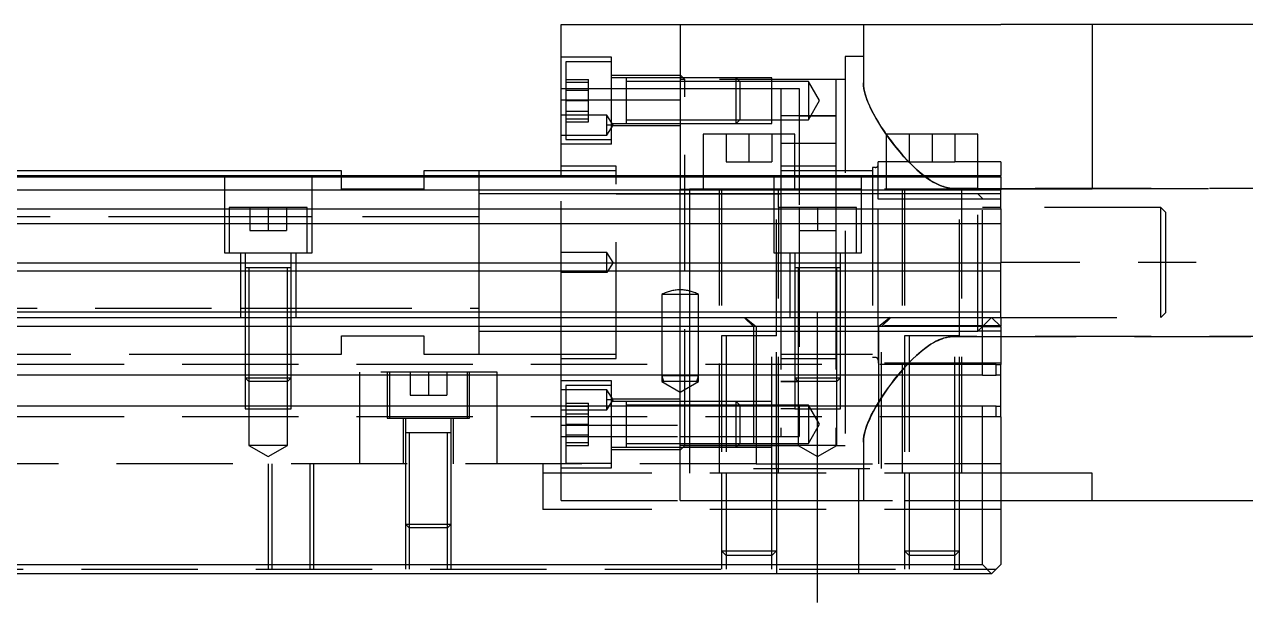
# Model space of a CAD drawing. Extents: x -13 to 861, y -286 to 120.
# Drawn here: x 413.4 to 546.7, y -247.3 to -184.2 of the extents above; entities that cross this region are included whole.
import ezdxf

# ---------------------------------------------------------------- set-up
doc = ezdxf.new("R2010")
doc.units = 0
doc.linetypes.add('CENTER', pattern=[50.8, 31.75, -6.35, 6.35, -6.35])
doc.linetypes.add('DASHED', pattern=[19.05, 12.7, -6.35])
doc.layers.get('0').update_dxf_attribs({"linetype": 'CONTINUOUS'})
doc.layers.add('CENTER', color=1, linetype='CENTER')

msp = doc.modelspace()

# ---------------------------------------------------------------- linework, layer by layer
at = {"color": 7, "linetype": 'CONTINUOUS'}
for p, q in [((472, -192.37), (472, -184.15)), ((472, -184.15), (485, -184.15)), ((485, -184.15), (520, -184.15)), ((485, -184.15), (485, -200.65)), ((530, -184.15), (520, -184.15)), ((563.5, -184.15), (530, -184.15)), ((530, -184.15), (530, -202.15)), ((472, -200.65), (472, -192.37)), ((472, -192.37), (485, -192.37)), ((487.5, -196.15), (487.5, -200.65)), ((497.5, -196.15), (487.5, -196.15)), ((497.5, -200.65), (497.5, -196.15)), ((507.5, -196.15), (507.5, -200.65)), ((517.5, -196.15), (507.5, -196.15)), ((517.5, -200.65), (517.5, -196.15)), ((448, -200.15), (353.5, -200.15)), ((353.5, -200.65), (520, -200.65)), ((353.5, -200.81), (520, -200.81)), ((448, -200.65), (448, -200.15)), ((463, -200.15), (457, -200.15)), ((457, -200.15), (457, -200.65)), ((472, -200.15), (463, -200.15)), ((463, -200.15), (463, -200.65)), ((463, -200.15), (463, -200.65)), ((520, -200.81), (520, -200.65)), ((520, -200.81), (520, -202.21)), ((353.5, -202.21), (520, -202.21)), ((530, -202.15), (520, -202.15)), ((520, -204.29), (520, -202.21)), ((353.5, -204.29), (520, -204.29)), ((520, -204.29), (520, -205.91)), ((353.5, -205.91), (520, -205.91)), ((520, -205.91), (520, -210.2)), ((353.5, -210.2), (520, -210.2)), ((520, -211.05), (520, -210.2)), ((0, -211.05), (520, -211.05)), ((502.5, -210.75), (497.5, -210.75)), ((520, -215.55), (520, -211.05)), ((0, -215.55), (520, -215.55)), ((520, -216.15), (520, -215.55)), ((1, -216.15), (519, -216.15)), ((518, -217.15), (2, -217.15)), ((518, -217.15), (519, -216.15)), ((518, -222.45), (518, -217.15)), ((519, -216.15), (520, -217.15)), ((519, -216.15), (520, -216.15)), ((520, -217.15), (520, -221.3)), ((495.5, -218.15), (489.5, -218.15)), ((515.5, -218.15), (509.5, -218.15)), ((519.5, -222.45), (519.5, -221.3)), ((519.5, -221.3), (520, -221.3)), ((520, -222.45), (520, -221.3)), ((518, -222.45), (2, -222.45)), ((518, -222.45), (519.5, -222.45)), ((520, -222.45), (519.5, -222.45)), ((520, -225.85), (520, -222.45)), ((518, -225.85), (2, -225.85)), ((519.5, -225.85), (518, -225.85)), ((518, -243.15), (518, -225.85)), ((519.5, -225.85), (520, -225.85)), ((519.5, -227), (519.5, -225.85)), ((520, -227), (520, -225.85)), ((520, -227), (519.5, -227)), ((520, -227), (520, -243.15)), ((530, -233.15), (520, -233.15)), ((530, -236.15), (530, -233.15)), ((520, -236.15), (530, -236.15)), ((530, -236.15), (563.5, -236.15)), ((2, -243.15), (518, -243.15)), ((519, -244.15), (518, -243.15)), ((520, -243.15), (519, -244.15)), ((519, -244.15), (1, -244.15))]:
    msp.add_line(p, q, dxfattribs=at)
at = {"color": 3, "linetype": 'DASHED'}
for p, q in [((505, -184.15), (505, -190.52)), ((477.5, -187.72), (472, -187.72)), ((477.5, -197.22), (477.5, -187.72)), ((505, -187.65), (503, -187.65)), ((503, -187.65), (503, -209.15)), ((477.5, -188.22), (472.5, -188.22)), ((472.5, -188.22), (472.5, -192.47)), ((472.5, -190.16), (475, -190.16)), ((472.5, -190.47), (475, -190.47)), ((475, -191.32), (475, -190.16)), ((485, -189.72), (477.5, -189.72)), ((479.1, -189.97), (477.5, -189.97)), ((479.1, -189.97), (479.09, -189.97)), ((479.1, -189.97), (479.1, -194.97)), ((479.11, -189.97), (479.1, -189.97)), ((485, -189.97), (479.1, -189.97)), ((479.1, -189.97), (479.1, -190.37)), ((479.1, -189.97), (479.1, -194.97)), ((479.1, -190.37), (479.1, -192.33)), ((485, -190.37), (479.1, -190.37)), ((485.5, -190.15), (485, -189.65)), ((491.1, -189.97), (485, -189.97)), ((491.1, -189.97), (485, -189.97)), ((485.5, -190.15), (485, -190.15)), ((491.5, -190.37), (485, -190.37)), ((502, -190.15), (485.5, -190.15)), ((485.5, -230.15), (485.5, -190.15)), ((491.5, -190.37), (491.1, -189.97)), ((495, -189.97), (491.1, -189.97)), ((491.1, -192.47), (491.1, -189.97)), ((495, -190.37), (491.5, -190.37)), ((491.5, -190.37), (491.5, -192.47)), ((495, -194.97), (495, -189.97)), ((499, -190.37), (495, -190.37)), ((500.21, -192.47), (499, -190.37)), ((499, -190.37), (499, -192.47)), ((503, -190.15), (502, -190.15)), ((502, -190.15), (502, -202.15)), ((505.01, -190.83), (505, -190.52)), ((505, -190.52), (505.01, -190.84)), ((472, -191.15), (472.5, -191.15)), ((472, -191.15), (472.5, -191.15)), ((472.5, -191.15), (477.5, -191.15)), ((472.5, -191.15), (477.5, -191.15)), ((472.5, -191.32), (475, -191.32)), ((475, -193.63), (475, -191.32)), ((477.5, -191.15), (479.1, -191.15)), ((477.5, -191.15), (479.1, -191.15)), ((479.1, -191.15), (485, -191.15)), ((479.1, -191.15), (485, -191.15)), ((485, -191.15), (496, -191.15)), ((485, -191.15), (496, -191.15)), ((496, -191.15), (498, -191.15)), ((496, -191.15), (496, -202.15)), ((498, -191.15), (498, -204.15)), ((505.05, -191.15), (505.01, -190.83)), ((505.01, -190.84), (505.06, -191.17)), ((505.12, -191.46), (505.05, -191.15)), ((505.06, -191.17), (505.13, -191.51)), ((505.2, -191.78), (505.12, -191.46)), ((505.13, -191.51), (505.23, -191.87)), ((505.3, -192.11), (505.2, -191.78)), ((505.23, -191.87), (505.35, -192.25)), ((472.5, -192.47), (472.5, -196.72)), ((472.5, -192.47), (475, -192.47)), ((479.1, -192.33), (479.1, -192.62)), ((479.1, -192.47), (479.1, -194.97)), ((479.1, -192.47), (479.1, -194.97)), ((479.1, -192.62), (479.1, -194.57)), ((491.1, -194.97), (491.1, -192.47)), ((491.5, -192.47), (491.5, -194.57)), ((499, -194.57), (500.21, -192.47)), ((499, -192.47), (499, -194.57)), ((505.43, -192.45), (505.3, -192.11)), ((505.35, -192.25), (505.5, -192.64)), ((505.62, -192.91), (505.43, -192.45)), ((505.5, -192.64), (505.68, -193.05)), ((505.83, -193.37), (505.62, -192.91)), ((505.68, -193.05), (505.87, -193.46)), ((506.08, -193.85), (505.83, -193.37)), ((477, -194.05), (472, -194.05)), ((472.5, -193.63), (475, -193.63)), ((472.5, -194.47), (475, -194.47)), ((475, -194.78), (475, -193.63)), ((477.66, -195.15), (477, -194.05)), ((477, -195.15), (477, -194.05)), ((479.1, -194.57), (485, -194.57)), ((485, -194.57), (491.5, -194.57)), ((491.1, -194.97), (491.5, -194.57)), ((491.5, -194.57), (495, -194.57)), ((495, -194.57), (499, -194.57)), ((498, -194.15), (496, -194.15)), ((498, -194.15), (502, -194.15)), ((502, -194.15), (498, -194.15)), ((505.87, -193.46), (506.11, -193.92)), ((506.36, -194.37), (506.08, -193.85)), ((506.11, -193.92), (506.37, -194.39)), ((506.68, -194.9), (506.36, -194.37)), ((506.37, -194.39), (506.66, -194.87)), ((472.5, -194.78), (475, -194.78)), ((477, -196.25), (477.66, -195.15)), ((477.66, -195.15), (477, -195.15)), ((477, -196.25), (477, -195.15)), ((477.5, -194.97), (479.11, -194.97)), ((485, -195.22), (477.5, -195.22)), ((479.09, -194.97), (485, -194.97)), ((485, -194.97), (491.1, -194.97)), ((485, -194.97), (491.1, -194.97)), ((491.1, -194.97), (495, -194.97)), ((506.66, -194.87), (506.96, -195.36)), ((507.02, -195.44), (506.68, -194.9)), ((506.96, -195.36), (507.3, -195.86)), ((507.38, -195.98), (507.02, -195.44)), ((507.3, -195.86), (507.51, -196.17)), ((507.76, -196.51), (507.38, -195.98)), ((472, -196.25), (477, -196.25)), ((477.5, -197.22), (472, -197.22)), ((472.5, -196.72), (477.5, -196.72)), ((490, -196.15), (490, -199.15)), ((492.5, -196.15), (492.5, -199.15)), ((495, -196.15), (495, -199.15)), ((502, -197.15), (496, -197.15)), ((502, -197.15), (496, -197.15)), ((507.51, -196.17), (507.65, -196.37)), ((507.65, -196.37), (508.03, -196.88)), ((508.16, -197.05), (507.76, -196.51)), ((508.03, -196.88), (508.42, -197.39)), ((508.57, -197.58), (508.16, -197.05)), ((508.42, -197.39), (508.86, -197.93)), ((510, -196.15), (510, -199.15)), ((512.5, -196.15), (512.5, -199.15)), ((515, -196.15), (515, -199.15)), ((509.01, -198.12), (508.57, -197.58)), ((508.86, -197.93), (509.32, -198.48)), ((509.43, -198.6), (509.01, -198.12)), ((509.32, -198.48), (509.81, -199.01)), ((509.86, -199.07), (509.43, -198.6)), ((478, -199.65), (472, -199.65)), ((478, -220.65), (478, -199.65)), ((490, -199.15), (492.5, -199.15)), ((492.5, -199.15), (495, -199.15)), ((502, -199.65), (496, -199.65)), ((506, -199.78), (506, -202.15)), ((506.31, -199.78), (506, -199.78)), ((506.63, -202.15), (506.63, -199.15)), ((510, -199.15), (506.63, -199.15)), ((509.81, -199.01), (510.32, -199.54)), ((510.32, -199.54), (509.86, -199.07)), ((510, -199.15), (512.5, -199.15)), ((510.8, -200), (510.32, -199.54)), ((510.32, -199.54), (510.86, -200.05)), ((511.3, -200.43), (510.8, -200)), ((510.86, -200.05), (511.43, -200.53)), ((512.5, -199.15), (515, -199.15)), ((520, -199.15), (515, -199.15)), ((520, -199.15), (520, -200.65)), ((435.25, -209.15), (435.25, -200.65)), ((444.75, -200.65), (444.75, -209.15)), ((448, -202.15), (448, -200.65)), ((457, -200.65), (457, -202.15)), ((463, -200.65), (463, -210.15)), ((463, -200.65), (463, -210.15)), ((478, -200.15), (472, -200.15)), ((472, -216.15), (472, -200.65)), ((485, -200.65), (485, -202.15)), ((487.5, -200.65), (487.5, -202.15)), ((495.25, -209.15), (495.25, -200.65)), ((506, -200.15), (496, -200.15)), ((497.5, -202.15), (497.5, -200.65)), ((504.75, -200.65), (504.75, -209.15)), ((507.5, -200.65), (507.5, -202.15)), ((511.83, -200.84), (511.3, -200.43)), ((511.43, -200.53), (511.72, -200.76)), ((511.72, -200.76), (512.01, -200.97)), ((512.1, -201.03), (511.83, -200.84)), ((512.01, -200.97), (512.31, -201.18)), ((512.38, -201.22), (512.1, -201.03)), ((512.31, -201.18), (512.63, -201.37)), ((512.66, -201.39), (512.38, -201.22)), ((512.63, -201.37), (512.96, -201.54)), ((512.95, -201.54), (512.66, -201.39)), ((517.5, -202.15), (517.5, -200.65)), ((457, -202.15), (448, -202.15)), ((472, -202.65), (463, -202.65)), ((478, -202.65), (472, -202.65)), ((485, -202.65), (478, -202.65)), ((478, -202.65), (485, -202.65)), ((485, -202.15), (486, -202.15)), ((485, -213.15), (485, -202.15)), ((489.5, -202.65), (485, -202.65)), ((485, -202.65), (489.5, -202.65)), ((495.25, -202.15), (486, -202.15)), ((486, -202.15), (486, -213.26)), ((489.25, -202.15), (489.25, -233.15)), ((489.5, -202.15), (489.5, -218.16)), ((495.25, -202.65), (489.5, -202.65)), ((489.5, -202.65), (495.25, -202.65)), ((504.75, -202.15), (495.25, -202.15)), ((495.5, -202.65), (495.25, -202.65)), ((495.25, -202.65), (495.5, -202.65)), ((495.5, -218.16), (495.5, -202.15)), ((496, -202.65), (495.5, -202.65)), ((495.5, -202.65), (496, -202.65)), ((495.75, -204.15), (495.75, -202.15)), ((496, -202.15), (496, -204.15)), ((502, -202.65), (496, -202.65)), ((502, -202.15), (502, -204.15)), ((504.75, -202.65), (502, -202.65)), ((520, -202.15), (504.75, -202.15)), ((506, -202.65), (504.75, -202.65)), ((506, -202.15), (506, -220.53)), ((506.63, -202.65), (506, -202.65)), ((506.63, -202.65), (506, -202.65)), ((506.63, -203.22), (506.63, -202.15)), ((509.5, -202.65), (506.63, -202.65)), ((509.5, -202.65), (506.63, -202.65)), ((509.25, -202.15), (509.25, -233.15)), ((509.5, -202.15), (509.5, -218.16)), ((515.5, -202.65), (509.5, -202.65)), ((515.5, -202.65), (509.5, -202.65)), ((513.25, -201.69), (512.95, -201.54)), ((512.96, -201.54), (513.17, -201.65)), ((513.17, -201.65), (513.39, -201.74)), ((513.57, -201.81), (513.25, -201.69)), ((513.39, -201.74), (513.61, -201.83)), ((513.74, -201.87), (513.57, -201.81)), ((513.61, -201.83), (513.84, -201.9)), ((513.92, -201.92), (513.74, -201.87)), ((513.84, -201.9), (514.07, -201.96)), ((514.1, -201.97), (513.92, -201.92)), ((514.07, -201.96), (514.31, -202.01)), ((514.28, -202.01), (514.1, -201.97)), ((514.46, -202.04), (514.28, -202.01)), ((514.31, -202.01), (514.48, -202.04)), ((514.64, -202.06), (514.46, -202.04)), ((514.48, -202.04), (514.65, -202.06)), ((514.82, -202.07), (514.64, -202.06)), ((514.65, -202.06), (514.83, -202.07)), ((515, -202.07), (514.82, -202.07)), ((514.83, -202.07), (515, -202.07)), ((555.5, -202.07), (515, -202.07)), ((515, -202.07), (517.5, -202.07)), ((515.5, -218.16), (515.5, -202.15)), ((517.5, -202.65), (515.5, -202.65)), ((517.5, -202.65), (515.5, -202.65)), ((515.75, -233.15), (515.75, -202.15)), ((517.5, -202.07), (520, -202.07)), ((518, -203.15), (517.5, -202.65)), ((517.5, -217.65), (517.5, -202.65)), ((520, -202.65), (517.5, -202.65)), ((520, -202.07), (530, -202.07)), ((530, -202.07), (555.5, -202.07)), ((506.63, -217.08), (506.63, -203.22)), ((509.5, -203.22), (506.63, -203.22)), ((515.5, -203.22), (509.5, -203.22)), ((520, -203.22), (515.5, -203.22)), ((518, -217.15), (518, -203.15)), ((435.25, -205.15), (384.75, -205.15)), ((435.75, -205.15), (435.25, -205.15)), ((435.75, -204.15), (435.75, -209.15)), ((444.25, -204.15), (435.75, -204.15)), ((444.25, -205.15), (435.75, -205.15)), ((438, -204.15), (438, -206.65)), ((440, -204.15), (440, -206.65)), ((442, -204.15), (442, -206.65)), ((444.25, -209.15), (444.25, -204.15)), ((444.75, -205.15), (444.25, -205.15)), ((463, -205.15), (444.75, -205.15)), ((495.75, -204.15), (495.75, -209.15)), ((504.25, -204.15), (495.75, -204.15)), ((496, -204.15), (496, -209.15)), ((498, -204.15), (498, -206.65)), ((500, -204.15), (500, -206.65)), ((502, -204.15), (502, -206.65)), ((504.25, -209.15), (504.25, -204.15)), ((520, -204.15), (518, -204.15)), ((537.5, -204.15), (520, -204.15)), ((538, -204.65), (537.5, -204.15)), ((537.5, -216.15), (537.5, -204.15)), ((538, -204.65), (538, -215.65)), ((438, -206.65), (440, -206.65)), ((440, -206.65), (442, -206.65)), ((498, -206.65), (498, -229.15)), ((498, -206.65), (500, -206.65)), ((500, -206.65), (502, -206.65)), ((502, -206.65), (502, -209.15)), ((444.75, -209.15), (435.25, -209.15)), ((437, -216.15), (437, -209.15)), ((437.5, -209.15), (437.5, -210.75)), ((442.5, -210.75), (442.5, -209.15)), ((443, -209.15), (443, -216.15)), ((477, -209.05), (472, -209.05)), ((477.66, -210.15), (477, -209.05)), ((477, -211.25), (477, -209.05)), ((504.75, -209.15), (495.25, -209.15)), ((495.75, -233.15), (495.75, -209.15)), ((496, -209.15), (496, -229.15)), ((497, -216.15), (497, -209.15)), ((497.5, -209.15), (497.5, -210.75)), ((502, -209.15), (502, -230.15)), ((502.5, -210.75), (502.5, -209.15)), ((503, -209.15), (503, -216.15)), ((463, -210.15), (463, -216.15)), ((463, -210.15), (463, -216.15)), ((477.66, -210.15), (477, -211.25)), ((442.5, -210.75), (437.5, -210.75)), ((437.5, -210.75), (437.5, -210.76)), ((437.5, -210.75), (437.5, -216.15)), ((437.5, -210.75), (437.5, -210.75)), ((437.9, -210.75), (437.9, -216.15)), ((442.1, -216.15), (442.1, -210.75)), ((442.5, -210.76), (442.5, -210.75)), ((442.5, -210.75), (442.5, -210.75)), ((442.5, -216.15), (442.5, -210.75)), ((477, -211.25), (472, -211.25)), ((502.5, -210.75), (497.5, -210.75)), ((497.5, -210.75), (497.5, -216.15)), ((497.5, -210.75), (497.5, -210.75)), ((497.5, -210.75), (497.5, -210.76)), ((497.9, -210.75), (497.9, -216.15)), ((502.1, -216.15), (502.1, -210.75)), ((502.5, -210.75), (502.5, -210.75)), ((502.5, -216.15), (502.5, -210.75)), ((502.5, -210.76), (502.5, -210.75)), ((485.06, -213.15), (484.94, -213.15)), ((485, -216.15), (485, -213.15)), ((486, -213.26), (486, -216.15)), ((483, -213.65), (483, -216.15)), ((487, -213.65), (483, -213.65)), ((487, -216.15), (487, -213.65)), ((383, -215.15), (437, -215.15)), ((437, -215.15), (437.5, -215.15)), ((437.5, -215.15), (437.9, -215.15)), ((437.9, -215.15), (442.1, -215.15)), ((442.1, -215.15), (442.5, -215.15)), ((442.5, -215.15), (443, -215.15)), ((443, -215.15), (463, -215.15)), ((537.5, -216.15), (538, -215.65)), ((437.5, -216.15), (437.5, -222.45)), ((437.5, -216.15), (437.5, -222.45)), ((437.9, -216.15), (437.9, -222.45)), ((442.1, -222.45), (442.1, -216.15)), ((442.5, -222.45), (442.5, -216.15)), ((442.5, -222.45), (442.5, -216.15)), ((463, -216.15), (463, -220.15)), ((463, -216.15), (463, -220.15)), ((472, -222.45), (472, -216.15)), ((483, -216.15), (483, -222.45)), ((485, -222.45), (485, -216.15)), ((486, -216.15), (486, -222.45)), ((487, -222.45), (487, -216.15)), ((492, -216.15), (493, -217.15)), ((492.06, -216.15), (493.29, -217.15)), ((493, -217.15), (493, -232.65)), ((493.29, -217.15), (493.29, -222.45)), ((497.5, -216.15), (497.5, -222.45)), ((497.5, -216.15), (497.5, -222.45)), ((497.9, -216.15), (497.9, -222.45)), ((502.1, -222.45), (502.1, -216.15)), ((502.5, -222.45), (502.5, -216.15)), ((502.5, -222.45), (502.5, -216.15)), ((503, -216.15), (503, -232.65)), ((506.63, -217.08), (506.63, -221.15)), ((520, -217.08), (506.63, -217.08)), ((507.94, -216.15), (506.71, -217.15)), ((506.71, -222.45), (506.71, -217.15)), ((507, -217.15), (508, -216.15)), ((507, -232.65), (507, -217.15)), ((517.5, -217.65), (518, -217.15)), ((518, -217.15), (520, -217.15)), ((520, -216.15), (537.5, -216.15)), ((520, -216.15), (520, -217.08)), ((448, -218.15), (457, -218.15)), ((448, -220.15), (448, -218.15)), ((457, -218.15), (457, -220.15)), ((463, -217.65), (472, -217.65)), ((472, -217.65), (478, -217.65)), ((478, -217.65), (483, -217.65)), ((478, -217.65), (483, -217.65)), ((483, -217.65), (485, -217.65)), ((483, -217.65), (485, -217.65)), ((485, -217.65), (496, -217.65)), ((485, -217.65), (496, -217.65)), ((495.5, -218.15), (489.5, -218.15)), ((489.5, -218.15), (489.5, -233.15)), ((490, -218.15), (490, -233.15)), ((495, -233.15), (495, -218.15)), ((495.5, -232.65), (495.5, -218.15)), ((496, -217.65), (506, -217.65)), ((506, -217.65), (517.5, -217.65)), ((515.5, -218.15), (509.5, -218.15)), ((509.5, -218.15), (509.5, -233.15)), ((510, -218.15), (510, -233.15)), ((513.25, -218.62), (512.95, -218.76)), ((512.96, -218.76), (513.17, -218.66)), ((513.17, -218.66), (513.39, -218.56)), ((513.57, -218.49), (513.25, -218.62)), ((513.39, -218.56), (513.61, -218.48)), ((513.74, -218.43), (513.57, -218.49)), ((513.61, -218.48), (513.84, -218.4)), ((513.92, -218.38), (513.74, -218.43)), ((513.84, -218.4), (514.07, -218.34)), ((514.1, -218.33), (513.92, -218.38)), ((514.07, -218.34), (514.31, -218.29)), ((514.28, -218.3), (514.1, -218.33)), ((514.46, -218.27), (514.28, -218.3)), ((514.31, -218.29), (514.48, -218.26)), ((514.64, -218.25), (514.46, -218.27)), ((514.48, -218.26), (514.65, -218.24)), ((514.82, -218.23), (514.64, -218.25)), ((514.65, -218.24), (514.83, -218.23)), ((515, -218.23), (514.82, -218.23)), ((514.83, -218.23), (515, -218.23)), ((515, -233.15), (515, -218.15)), ((515.56, -218.23), (515, -218.23)), ((515, -218.23), (515.56, -218.23)), ((515.5, -233.15), (515.5, -218.15)), ((555.5, -218.23), (515.56, -218.23)), ((515.56, -218.23), (555.5, -218.23)), ((520, -217.65), (517.5, -217.65)), ((511.3, -219.87), (510.8, -220.31)), ((510.86, -220.26), (511.43, -219.77)), ((511.83, -219.46), (511.3, -219.87)), ((511.43, -219.77), (511.72, -219.54)), ((511.72, -219.54), (512.01, -219.33)), ((512.1, -219.27), (511.83, -219.46)), ((512.01, -219.33), (512.31, -219.12)), ((512.38, -219.09), (512.1, -219.27)), ((512.31, -219.12), (512.63, -218.93)), ((512.66, -218.92), (512.38, -219.09)), ((512.63, -218.93), (512.96, -218.76)), ((512.95, -218.76), (512.66, -218.92)), ((519.5, -221.3), (0.5, -221.3)), ((386.71, -220.15), (437.5, -220.15)), ((437.5, -220.15), (437.9, -220.15)), ((437.9, -220.15), (442.1, -220.15)), ((442.1, -220.15), (442.5, -220.15)), ((442.5, -220.15), (448, -220.15)), ((457, -220.15), (463, -220.15)), ((463, -220.15), (472, -220.15)), ((472, -220.15), (478, -220.15)), ((472, -220.65), (478, -220.65)), ((496, -220.15), (506, -220.15)), ((496, -220.65), (502, -220.65)), ((506.31, -220.53), (506, -220.53)), ((520, -221.15), (506.63, -221.15)), ((509.32, -221.83), (509.81, -221.29)), ((509.86, -221.23), (509.43, -221.71)), ((509.81, -221.29), (510.32, -220.76)), ((510.32, -220.76), (509.86, -221.23)), ((510.32, -220.76), (510.86, -220.26)), ((510.8, -220.31), (510.32, -220.76)), ((437.5, -222.45), (437.5, -222.75)), ((437.5, -222.45), (437.5, -222.75)), ((437.9, -222.45), (437.9, -223.15)), ((442.1, -223.15), (442.1, -222.45)), ((442.5, -222.75), (442.5, -222.45)), ((442.5, -222.75), (442.5, -222.45)), ((450, -222.45), (450, -222.15)), ((465, -222.15), (450, -222.15)), ((450, -225.85), (450, -222.45)), ((453, -222.15), (453, -227.15)), ((453.25, -222.15), (453.25, -222.45)), ((453.25, -222.45), (453.25, -225.85)), ((455.5, -222.15), (455.5, -224.65)), ((457.5, -222.15), (457.5, -224.65)), ((459.5, -222.15), (459.5, -224.65)), ((461.75, -222.45), (461.75, -222.15)), ((461.75, -225.85), (461.75, -222.45)), ((462, -227.15), (462, -222.15)), ((465, -222.45), (465, -222.15)), ((465, -225.85), (465, -222.45)), ((472, -225.85), (472, -222.45)), ((483, -222.45), (483, -222.52)), ((483, -222.52), (483, -223.15)), ((483, -222.52), (483.17, -223.15)), ((487, -222.52), (483, -222.52)), ((485, -223.15), (485, -222.45)), ((486, -222.45), (486, -223.15)), ((486.83, -223.15), (487, -222.52)), ((487, -222.52), (487, -222.45)), ((487, -223.15), (487, -222.52)), ((493.29, -222.45), (493.29, -225.85)), ((497.5, -222.45), (497.5, -222.75)), ((497.5, -222.45), (497.5, -222.75)), ((497.9, -222.45), (497.9, -223.15)), ((502.1, -223.15), (502.1, -222.45)), ((502.5, -222.75), (502.5, -222.45)), ((502.5, -222.75), (502.5, -222.45)), ((506.71, -225.85), (506.71, -222.45)), ((508.57, -222.72), (508.16, -223.25)), ((508.42, -222.91), (508.86, -222.37)), ((509.01, -222.19), (508.57, -222.72)), ((508.86, -222.37), (509.32, -221.83)), ((509.43, -221.71), (509.01, -222.19)), ((437.5, -222.75), (437.9, -223.15)), ((437.5, -222.75), (437.5, -225.85)), ((437.5, -222.75), (442.5, -222.75)), ((437.9, -223.15), (437.9, -226.15)), ((442.1, -223.15), (437.9, -223.15)), ((442.1, -223.15), (442.5, -222.75)), ((442.1, -226.15), (442.1, -223.15)), ((442.5, -225.85), (442.5, -222.75)), ((477.5, -223.08), (472, -223.08)), ((477, -224.05), (472, -224.05)), ((477.5, -223.58), (472.5, -223.58)), ((472.5, -223.58), (472.5, -225.85)), ((477.66, -225.15), (477, -224.05)), ((477, -225.15), (477, -224.05)), ((477.5, -227.83), (477.5, -223.08)), ((483, -223.15), (485, -224.31)), ((487, -223.15), (483, -223.15)), ((485, -224.31), (487, -223.15)), ((485, -225.85), (485, -223.15)), ((486, -223.15), (486, -225.85)), ((496, -223.15), (497.9, -223.15)), ((497.9, -223.15), (496, -223.15)), ((497.5, -222.75), (497.9, -223.15)), ((497.5, -222.75), (497.5, -225.85)), ((497.5, -222.75), (502.5, -222.75)), ((497.9, -223.15), (497.9, -226.15)), ((502.1, -223.15), (497.9, -223.15)), ((502.1, -223.15), (502.5, -222.75)), ((502.1, -226.15), (502.1, -223.15)), ((502.5, -225.85), (502.5, -222.75)), ((507.3, -224.44), (507.65, -223.94)), ((507.76, -223.79), (507.38, -224.32)), ((507.65, -223.94), (508.03, -223.43)), ((508.16, -223.25), (507.76, -223.79)), ((508.03, -223.43), (508.42, -222.91)), ((455.5, -224.65), (457.5, -224.65)), ((457.5, -224.65), (459.5, -224.65)), ((477, -226.25), (477.66, -225.15)), ((477.66, -225.15), (477, -225.15)), ((477, -226.25), (477, -225.15)), ((485, -225.08), (477.5, -225.08)), ((479.1, -225.33), (477.5, -225.33)), ((479.1, -225.33), (479.09, -225.33)), ((479.1, -225.33), (479.1, -225.73)), ((479.1, -225.33), (479.1, -230.33)), ((479.11, -225.33), (479.1, -225.33)), ((479.1, -225.33), (479.1, -230.33)), ((485, -225.33), (479.1, -225.33)), ((491.1, -225.33), (485, -225.33)), ((491.1, -225.33), (485, -225.33)), ((491.1, -230.33), (491.1, -225.33)), ((491.5, -225.73), (491.1, -225.33)), ((495, -225.33), (491.1, -225.33)), ((506.68, -225.4), (506.36, -225.93)), ((506.66, -225.43), (506.96, -224.95)), ((507.02, -224.86), (506.68, -225.4)), ((506.96, -224.95), (507.3, -224.44)), ((507.38, -224.32), (507.02, -224.86)), ((437.5, -225.85), (437.5, -226.15)), ((437.5, -226.15), (442.5, -226.15)), ((437.9, -226.15), (437.9, -230.15)), ((442.1, -230.15), (442.1, -226.15)), ((442.5, -226.15), (442.5, -225.85)), ((450, -232.15), (450, -225.85)), ((453.25, -225.85), (453.25, -227.15)), ((461.75, -227.15), (461.75, -225.85)), ((465, -232.15), (465, -225.85)), ((472, -227.93), (472, -225.85)), ((472, -226.25), (477, -226.25)), ((472.5, -225.52), (475, -225.52)), ((472.5, -225.83), (475, -225.83)), ((472.5, -225.85), (472.5, -232.08)), ((472.5, -226.67), (475, -226.67)), ((475, -225.83), (475, -225.52)), ((475, -227.83), (475, -225.83)), ((479.1, -225.73), (479.1, -225.85)), ((485, -225.73), (479.1, -225.73)), ((479.1, -225.85), (479.1, -229.93)), ((491.5, -225.73), (485, -225.73)), ((485, -233.15), (485, -225.85)), ((486, -225.85), (486, -233.15)), ((491.5, -225.73), (491.5, -229.93)), ((495, -225.73), (491.5, -225.73)), ((493.29, -225.85), (493.29, -232.15)), ((499, -225.73), (495, -225.73)), ((497.5, -226.15), (496, -226.15)), ((497.5, -225.85), (497.5, -226.15)), ((497.5, -226.15), (502.5, -226.15)), ((497.9, -226.15), (497.9, -230.15)), ((500.21, -227.83), (499, -225.73)), ((499, -225.73), (499, -229.93)), ((502.1, -230.15), (502.1, -226.15)), ((502.5, -226.15), (502.5, -225.85)), ((506.08, -226.45), (505.83, -226.93)), ((505.87, -226.84), (506.11, -226.38)), ((506.36, -225.93), (506.08, -226.45)), ((506.11, -226.38), (506.37, -225.91)), ((506.37, -225.91), (506.66, -225.43)), ((506.71, -232.15), (506.71, -225.85)), ((519.5, -227), (0.5, -227)), ((453, -227.15), (462, -227.15)), ((454.75, -227.15), (454.75, -232.15)), ((455, -227.15), (455, -228.76)), ((460, -228.76), (460, -227.15)), ((460.25, -232.15), (460.25, -227.15)), ((472, -236.15), (472, -227.93)), ((472, -227.93), (485, -227.93)), ((472.5, -227.83), (475, -227.83)), ((475, -229.83), (475, -227.83)), ((477.5, -232.58), (477.5, -227.83)), ((479.1, -227.83), (479.1, -230.33)), ((479.1, -227.83), (479.1, -230.33)), ((499, -229.93), (500.21, -227.83)), ((505.23, -228.44), (505.35, -228.05)), ((505.43, -227.85), (505.3, -228.19)), ((505.35, -228.05), (505.5, -227.66)), ((505.62, -227.4), (505.43, -227.85)), ((505.5, -227.66), (505.68, -227.26)), ((505.83, -226.93), (505.62, -227.4)), ((505.68, -227.26), (505.87, -226.84)), ((455, -228.75), (455, -232.15)), ((460, -228.75), (455, -228.75)), ((455.4, -228.75), (455.4, -232.15)), ((459.6, -232.15), (459.6, -228.75)), ((460, -232.15), (460, -228.75)), ((472, -229.15), (485, -229.15)), ((472, -229.15), (485, -229.15)), ((472.5, -228.98), (475, -228.98)), ((485, -229.15), (496, -229.15)), ((485, -229.15), (496, -229.15)), ((496, -229.15), (498, -229.15)), ((505.01, -229.46), (505.06, -229.13)), ((505.05, -229.16), (505.01, -229.47)), ((505.12, -228.84), (505.05, -229.16)), ((505.06, -229.13), (505.13, -228.79)), ((505.2, -228.52), (505.12, -228.84)), ((505.13, -228.79), (505.23, -228.44)), ((505.3, -228.19), (505.2, -228.52)), ((437.9, -230.15), (440, -231.36)), ((442.1, -230.15), (437.9, -230.15)), ((440, -231.36), (442.1, -230.15)), ((472.5, -229.83), (475, -229.83)), ((472.5, -230.14), (475, -230.14)), ((475, -230.14), (475, -229.83)), ((477.5, -230.33), (479.11, -230.33)), ((477.5, -230.58), (485, -230.58)), ((479.09, -230.33), (485, -230.33)), ((479.1, -229.93), (485, -229.93)), ((485, -229.93), (491.5, -229.93)), ((485, -229.93), (491.5, -229.93)), ((485, -230.65), (485.5, -230.15)), ((485.5, -230.15), (485, -230.15)), ((485, -230.33), (491.1, -230.33)), ((485, -230.33), (491.1, -230.33)), ((485.5, -230.15), (497.9, -230.15)), ((497.9, -230.15), (485.5, -230.15)), ((491.1, -230.33), (491.5, -229.93)), ((491.1, -230.33), (495, -230.33)), ((491.5, -229.93), (495, -229.93)), ((495, -229.93), (499, -229.93)), ((497.9, -230.15), (500, -231.36)), ((502.1, -230.15), (497.9, -230.15)), ((500, -231.36), (502.1, -230.15)), ((502.1, -230.15), (503, -230.15)), ((505, -229.78), (505.01, -229.46)), ((505.01, -229.47), (505, -229.78)), ((505, -229.78), (505, -236.15)), ((493.29, -232.15), (386.71, -232.15)), ((440, -232.15), (440, -243.65)), ((440.4, -232.15), (440.4, -243.65)), ((444.6, -243.65), (444.6, -232.15)), ((445, -243.65), (445, -232.15)), ((455, -232.15), (455, -238.75)), ((455, -232.15), (455, -238.75)), ((455.4, -232.15), (455.4, -239.15)), ((459.6, -239.15), (459.6, -232.15)), ((460, -238.75), (460, -232.15)), ((460, -238.75), (460, -232.15)), ((470, -232.15), (470, -233.15)), ((470, -233.15), (470, -237.15)), ((480, -233.15), (470, -233.15)), ((472, -232.58), (477.5, -232.58)), ((472.5, -232.08), (477.5, -232.08)), ((520, -233.15), (480, -233.15)), ((485, -236.15), (485, -233.15)), ((489.5, -233.15), (489.5, -241.65)), ((489.5, -233.15), (489.5, -241.65)), ((490, -233.15), (490, -242.15)), ((493, -232.65), (507, -232.65)), ((493.29, -232.15), (506.71, -232.15)), ((495, -242.15), (495, -233.15)), ((495.5, -232.65), (495.5, -244.15)), ((504.5, -244.15), (504.5, -232.65)), ((520, -232.15), (506.71, -232.15)), ((509.5, -233.15), (509.5, -241.65)), ((509.5, -233.15), (509.5, -241.65)), ((510, -233.15), (510, -242.15)), ((515, -242.15), (515, -233.15)), ((515.5, -241.65), (515.5, -233.15)), ((515.5, -241.65), (515.5, -233.15)), ((475, -237.15), (470, -237.15)), ((472, -236.15), (485, -236.15)), ((520, -237.15), (475, -237.15)), ((485, -236.15), (489.5, -236.15)), ((489.5, -236.15), (490, -236.15)), ((490, -236.15), (495, -236.15)), ((495, -236.15), (495.5, -236.15)), ((495.5, -236.15), (509.5, -236.15)), ((509.5, -236.15), (510, -236.15)), ((510, -236.15), (515, -236.15)), ((515, -236.15), (515.5, -236.15)), ((515.5, -236.15), (520, -236.15)), ((455, -238.75), (455.4, -239.15)), ((455, -238.75), (460, -238.75)), ((455, -238.75), (455, -243.65)), ((459.6, -239.15), (455.4, -239.15)), ((455.4, -239.15), (455.4, -243.65)), ((459.6, -239.15), (460, -238.75)), ((459.6, -243.65), (459.6, -239.15)), ((460, -243.65), (460, -238.75)), ((489.5, -241.65), (490, -242.15)), ((489.5, -241.65), (489.5, -243.65)), ((489.5, -241.65), (495.5, -241.65)), ((490, -242.15), (490, -243.65)), ((495, -242.15), (490, -242.15)), ((495, -242.15), (495.5, -241.65)), ((495, -243.65), (495, -242.15)), ((509.5, -241.65), (510, -242.15)), ((509.5, -241.65), (509.5, -243.65)), ((509.5, -241.65), (515.5, -241.65)), ((510, -242.15), (510, -243.65)), ((515, -242.15), (510, -242.15)), ((515, -242.15), (515.5, -241.65)), ((515, -243.65), (515, -242.15)), ((515.5, -243.65), (515.5, -241.65)), ((0.5, -243.65), (519.5, -243.65))]:
    msp.add_line(p, q, dxfattribs=at)
for centre, radius, start, end in [((506.31, -199.46), 0.312, 270, 0), ((484.94, -217.15), 4, 90, 118.9695), ((485.06, -217.15), 4, 61.0305, 90), ((506.31, -220.84), 0.313, 0, 90)]:
    msp.add_arc(centre, radius, start, end, dxfattribs=at)
at = {"layer": 'CENTER', "color": 1, "linetype": 'CENTER'}
for p, q in [((579.45, -210.15), (520, -210.15)), ((500, -247.3), (500, -214.5))]:
    msp.add_line(p, q, dxfattribs=at)

doc.saveas('drawing.dxf')
